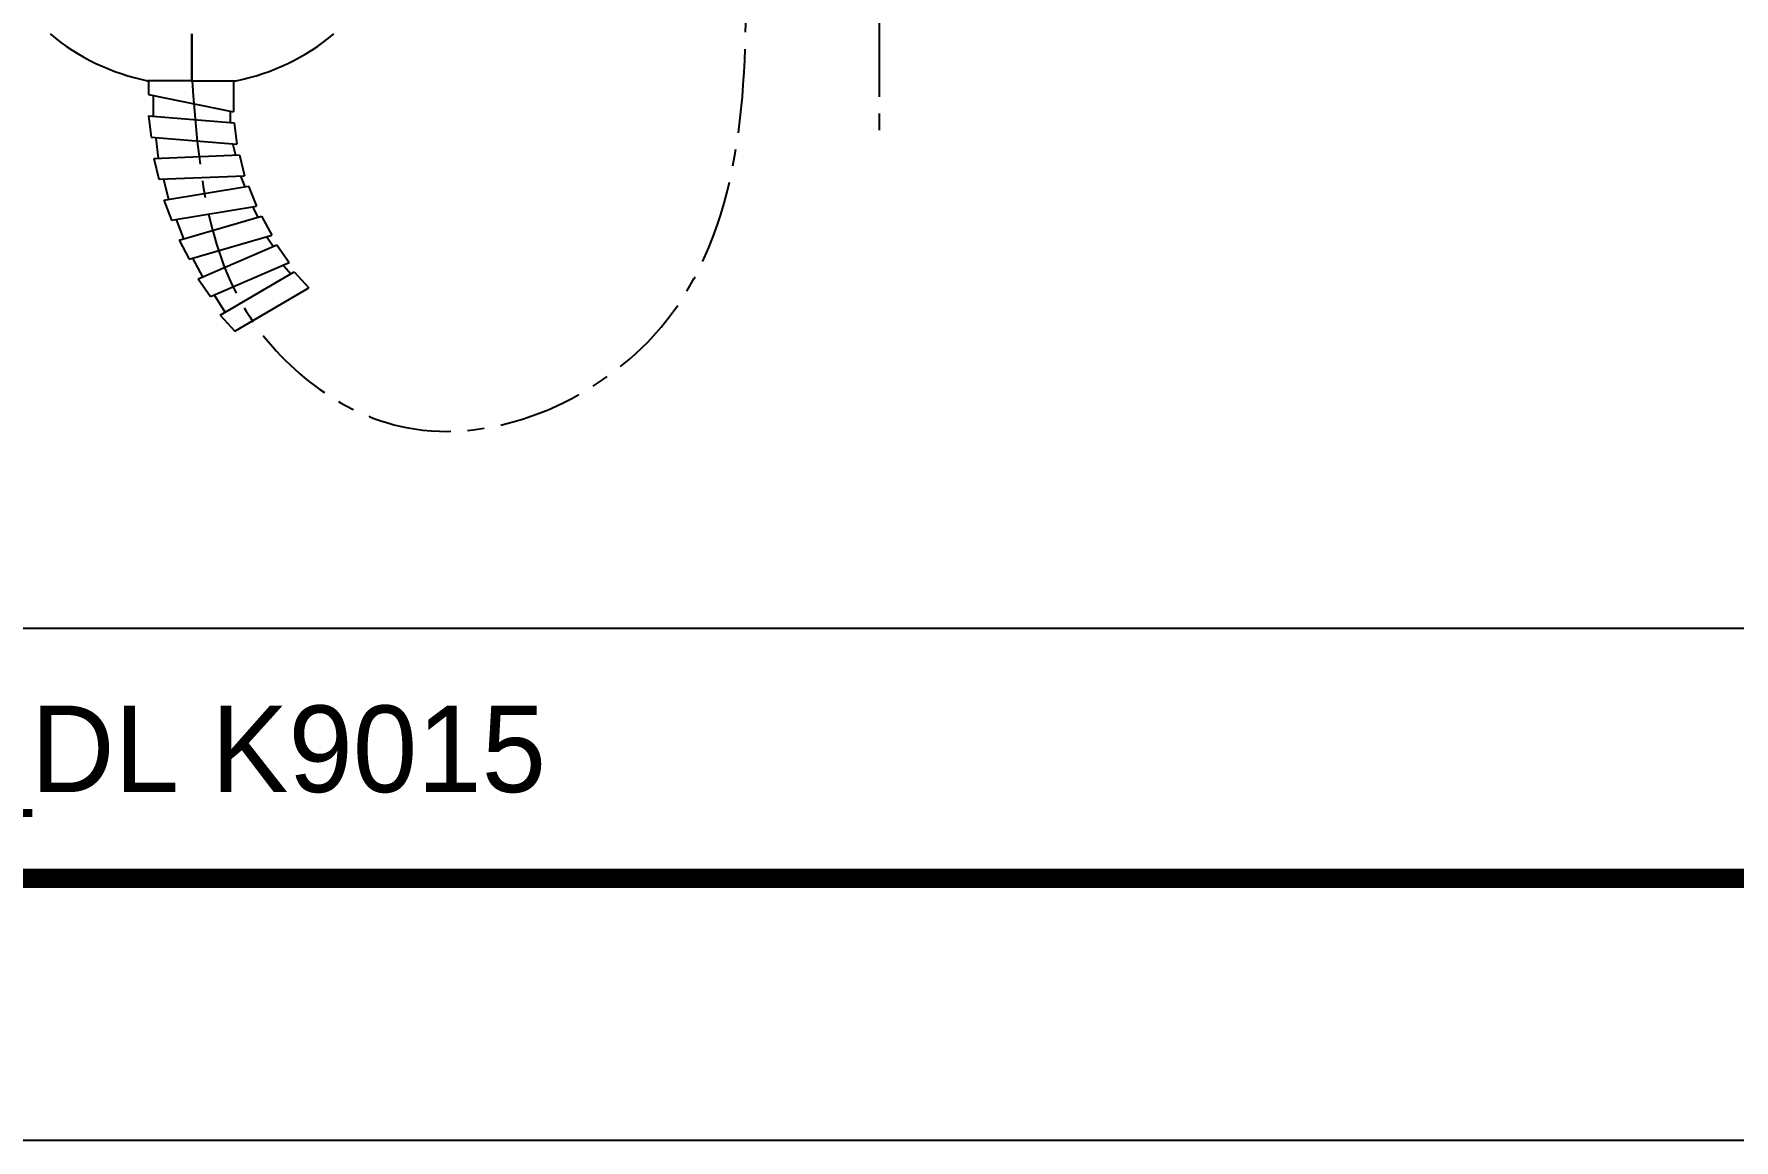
# Model space of a CAD drawing. Extents: x 1350 to 2592, y -2 to 907.
# Drawn here: x 1989.3 to 2242.2, y -2 to 162.6 of the extents above; entities that cross this region are included whole.
import ezdxf

# ---------------------------------------------------------------- set-up
doc = ezdxf.new("R2010")
doc.units = 0
doc.header["$LTSCALE"] = 10
doc.header["$MEASUREMENT"] = 0
doc.linetypes.add('CENTER', pattern=[2, 1.25, -0.25, 0.25, -0.25])
doc.layers.get('0').update_dxf_attribs({"linetype": 'CONTINUOUS'})
doc.layers.add('1', color=7, linetype='CONTINUOUS')
doc.styles.add('Daelim Dimension', font='')
doc.styles.get('Daelim Dimension').set_extended_font_data('나눔고딕')

# ---------------------------------------------------------------- blocks, each defined once
blk = doc.blocks.new('G$CA7F8E9AF')
at = {"ltscale": 0.5}
for p, q in [((23.5, 0), (23.5, 6.96)), ((23.5, 6.96), (23.5, 0)), ((23.5, 0), (16.9, 0)), ((23.5, 0), (30.1, 0))]:
    blk.add_line(p, q, dxfattribs=at)
for start, end in [(230.2077, 258.4456), (281.5544, 309.7923)]:
    blk.add_arc((23.5, 32.28), 32.95, start, end, dxfattribs=at)

msp = doc.modelspace()

# ---------------------------------------------------------------- linework, layer by layer
for p, q in [((2006.35, 155.67), (2006.35, 153.63)), ((2018.95, 155.67), (2018.95, 151.03)), ((2006.35, 153.63), (2018.95, 151.03)), ((2007.01, 153.42), (2007.01, 150.39)), ((2006.34, 150.44), (2006.73, 147.27)), ((2006.34, 150.44), (2019.06, 149.41)), ((2018.48, 151.06), (2018.48, 149.46)), ((2019.06, 149.41), (2019.45, 146.23)), ((2006.73, 147.27), (2019.45, 146.23)), ((2007.4, 147.14), (2007.77, 144.13)), ((2007.1, 144.1), (2019.85, 144.63)), ((2018.89, 146.16), (2019.27, 144.6)), ((2019.85, 144.63), (2020.62, 141.52)), ((2007.1, 144.1), (2007.87, 141)), ((2007.87, 141), (2020.62, 141.52)), ((2008.54, 141.02), (2009.29, 138.01)), ((2008.63, 137.9), (2021.22, 139.98)), ((2020.08, 141.38), (2020.65, 139.88)), ((2021.22, 139.98), (2022.37, 136.99)), ((2008.63, 137.9), (2009.77, 134.91)), ((2009.77, 134.91), (2022.37, 136.99)), ((2021.84, 136.78), (2022.59, 135.37)), ((2010.44, 135.02), (2011.55, 132.12)), ((2010.9, 131.93), (2023.15, 135.53)), ((2023.15, 135.53), (2024.65, 132.7)), ((2010.9, 131.93), (2012.4, 129.11)), ((2012.4, 129.11), (2024.65, 132.7)), ((2023.98, 132.33), (2024.9, 131.02)), ((2012.86, 129.24), (2014.34, 126.46)), ((2012.91, 129.14), (2014.34, 126.46)), ((2013.71, 126.19), (2025.43, 131.25)), ((2025.43, 131.25), (2027.27, 128.63)), ((2015.55, 123.57), (2027.27, 128.63)), ((2017.01, 120.79), (2028.02, 127.24)), ((2026.45, 128.14), (2027.52, 126.95)), ((2028.02, 127.24), (2030.16, 124.86)), ((2013.71, 126.19), (2015.55, 123.57)), ((2019.15, 118.41), (2030.16, 124.86)), ((2016.11, 123.81), (2017.75, 121.18)), ((2017.01, 120.79), (2019.15, 118.41))]:
    msp.add_line(p, q)
at = {"color": 5}
msp.add_line((1370.45, 74.19), (2369.9, 74.19), dxfattribs=at)
at = {"ltscale": 0.5}
msp.add_lwpolyline([(1350.49, -2.02), (2591.73, -2.02), (2591.73, 907.46), (1350.49, 907.46)], close=True, dxfattribs=at)
at = {"color": 5, "linetype": 'ByBlock', "lineweight": 200, "const_width": 2.86}
msp.add_lwpolyline([(1370.45, 36.93), (2571.65, 36.93), (2571.65, 886.35), (1370.45, 886.35)], close=True, dxfattribs=at)
at = {"color": 1, "linetype": 'CENTER'}
msp.add_spline([(2012.8, 155.67), (2020.86, 121.39), (2044.65, 104.05), (2081.45, 117.69), (2095.2, 171.44), (2095.2, 204.15), (2102.01, 243.44)], degree=3, dxfattribs=at)
at = {"layer": '1', "color": 1, "linetype": 'CENTER'}
msp.add_line((2115.03, 185.79), (2115.03, 145.83), dxfattribs=at)

# ---------------------------------------------------------------- block references
at = {"ltscale": 0.5}
msp.add_blockref('G$CA7F8E9AF', (1989.29, 155.67), dxfattribs=at)

# ---------------------------------------------------------------- texts
at = {"color": 2, "insert": (1593.28, 62.66), "char_height": 12.8826, "width": 570.2597, "attachment_point": 1, "style": 'Daelim Dimension'}
msp.add_mtext('{\\fPretendard Variable SemiBold|b0|i0|c129|p2;대림바스(주)} Single lever_원홀주방수전(터치센서식)_DL K9015', dxfattribs=at)

doc.saveas('drawing.dxf')
